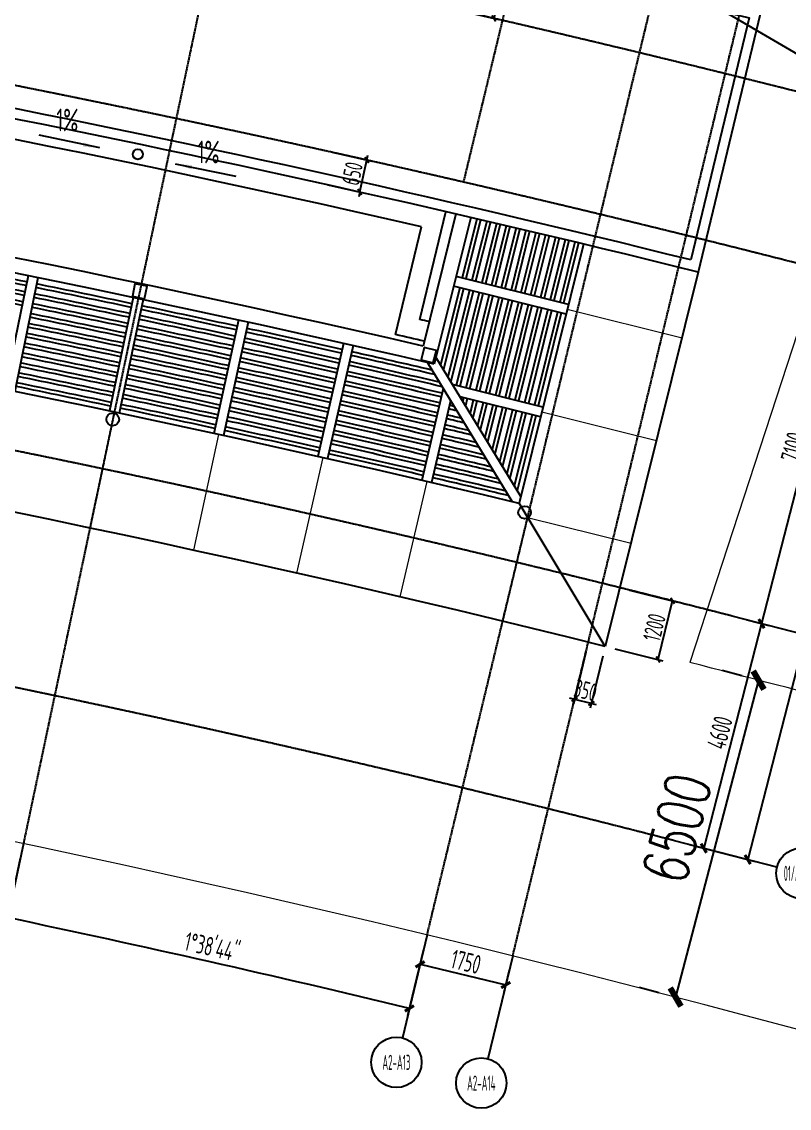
# Model space of a CAD drawing. Header units: millimetres. Extents: x 11677979 to 24947533, y -12764720 to -6308891.
# Drawn here: x 11837721 to 11852957, y -6419483 to -6397928 of the extents above; entities that cross this region are included whole.
import ezdxf
from ezdxf.enums import TextEntityAlignment as Align

# ---------------------------------------------------------------- set-up
doc = ezdxf.new("R2010")
doc.units = ezdxf.units.MM
doc.header["$LTSCALE"] = 10
doc.linetypes.add('A2-RG-AXIS$0$CENTER', pattern=[2, 1.25, -0.25, 0.25, -0.25])
doc.linetypes.add('A2-RG-AXIS$0$DOTE', pattern=[2.42, 2, -0.2, 0.02, -0.2])
for name, color, linetype in [('A2-RB-RF$0$$34$A-DIMS-100', 1, 'Continuous'), ('A2-RB-RF$0$A-DIMS-100', 1, 'Continuous'), ('A2-RG-AXIS$0$A-AXIS', 1, 'Continuous'), ('A2-RG-AXIS$0$A-DIMS-100', 1, 'Continuous'), ('A2-RG-AXIS$0$A-GRID', 1, 'A2-RG-AXIS$0$CENTER'), ('A2-RG-AXIS$0$A-SYMB', 4, 'Continuous'), ('A2-RI-RF$0$$0$AUDIT_D_120618114340-341', 1, 'Continuous'), ('A2-RI-RF$0$A-COLUMN', 9, 'Continuous'), ('A2-RI-RF$0$A-GLAZ', 140, 'Continuous'), ('A2-RI-RF$0$A-ROOF-DRAN', 175, 'Continuous'), ('A2-RI-RF$0$A-ROOF-EDGE', 2, 'Continuous'), ('A2-RI-RF$0$A-SYMB-AREA', 4, 'Continuous'), ('A2-RI-RF$0$A-SYMB-NAME', 4, 'Continuous'), ('A2-RI-RF$0$an-wall-prht', 2, 'Continuous')]:
    doc.layers.add(name, color=color, linetype=linetype)
doc.layers.add('A2-RI-RF$0$A-DETL-LLIN', color=3, linetype='Continuous', lineweight=5)
doc.layers.add('A2-RI-RF$0$A-DETL-MLIN', color=3, linetype='Continuous', lineweight=9)
doc.styles.add('A2-RB-RF$0$$0$XD2008', font='hzs.shx', dxfattribs={"width": 0.7, "bigfont": 'hztxt.shx'})
doc.styles.add('A2-RB-RF$0$XD2008', font='hzs.shx', dxfattribs={"width": 0.7, "bigfont": 'hztxt.shx'})
doc.styles.add('A2-RG-AXIS$0$ECADI', font='hzs.shx', dxfattribs={"width": 0.7, "bigfont": 'hztxt.shx'})
doc.styles.add('A2-RG-AXIS$0$XD2008', font='hzs.shx', dxfattribs={"width": 0.7, "bigfont": 'hztxt.shx'})
doc.styles.add('A2-RI-RF$0$_TCH_DIM_T3', font='SIMPLEX', dxfattribs={"width": 0.705882, "bigfont": 'GBCBIG'})
doc.styles.add('A2-RI-RF$0$ECADI', font='hzs.shx', dxfattribs={"width": 0.7, "bigfont": 'hztxt.shx'})
doc.dimstyles.new('A2-RB-RF$0$$0$XD100$0', dxfattribs={"dimscale": 100, "dimtxt": 3.5, "dimasz": 1, "dimexe": 1, "dimexo": 2, "dimgap": 0.5, "dimtad": 1, "dimdec": 0, "dimdsep": 46, "dimtxsty": 'A2-RB-RF$0$$0$XD2008', "dimblk1": 'A2-RB-RF$0$$20$_ArchTick', "dimblk2": 'A2-RB-RF$0$$20$_ArchTick', "dimsah": 1, "dimcen": 2.5, "dimclrt": 4, "dimaunit": 1, "dimadec": 0, "dimazin": 0, "dimtfac": 1, "dimtdec": 0, "dimtix": 1, "dimtmove": 2, "dimatfit": 3, "dimfxl": 0, "dimtolj": 1, "dimtzin": 0, "dimarcsym": 0})
doc.dimstyles.new('A2-RB-RF$0$XD100$0', dxfattribs={"dimscale": 100, "dimtxt": 3.5, "dimasz": 1, "dimexe": 1, "dimexo": 2, "dimgap": 0.5, "dimtad": 1, "dimdec": 0, "dimdsep": 46, "dimtxsty": 'A2-RB-RF$0$XD2008', "dimblk1": 'A2-RB-RF$0$_ArchTick', "dimblk2": 'A2-RB-RF$0$_ArchTick', "dimsah": 1, "dimcen": 2.5, "dimclrt": 4, "dimaunit": 1, "dimadec": 0, "dimazin": 0, "dimtfac": 1, "dimtdec": 0, "dimtix": 1, "dimtmove": 1, "dimatfit": 3, "dimfxl": 0, "dimtolj": 1, "dimtzin": 0, "dimarcsym": 0})
doc.dimstyles.new('A2-RG-AXIS$0$XD150', dxfattribs={"dimscale": 300, "dimtxt": 2.5, "dimasz": 1.5, "dimexe": 1, "dimexo": 2, "dimgap": 0.5, "dimtad": 1, "dimdec": 0, "dimdsep": 46, "dimtxsty": 'A2-RG-AXIS$0$XD2008', "dimcen": 2.5, "dimclrt": 4, "dimaunit": 1, "dimadec": 3, "dimazin": 0, "dimtfac": 1, "dimtdec": 0, "dimtmove": 2, "dimatfit": 3, "dimfxl": 0, "dimtolj": 1, "dimtzin": 0, "dimarcsym": 0})
doc.dimstyles.new('A2-RG-AXIS$0$XD150$0', dxfattribs={"dimscale": 150, "dimtxt": 2.5, "dimasz": 1, "dimexe": 1, "dimexo": 2, "dimgap": 0.5, "dimtad": 1, "dimdec": 0, "dimdsep": 46, "dimtxsty": 'A2-RG-AXIS$0$XD2008', "dimblk": 'A2-RG-AXIS$0$_ArchTick', "dimcen": 2.5, "dimclrt": 4, "dimaunit": 1, "dimadec": 0, "dimazin": 0, "dimtfac": 1, "dimtdec": 0, "dimtmove": 2, "dimatfit": 3, "dimfxl": 0, "dimtolj": 1, "dimtzin": 0, "dimarcsym": 0})
doc.dimstyles.new('A2-RI-RF$0$_TCH_ARCH&&300', dxfattribs={"dimtxt": 892.5, "dimasz": 300, "dimexe": 750, "dimexo": 900, "dimgap": 378.75, "dimtad": 1, "dimdec": 0, "dimzin": 0, "dimdsep": 46, "dimtxsty": 'A2-RI-RF$0$_TCH_DIM_T3', "dimblk": 'A2-RI-RF$0$_ArchTick', "dimcen": 0.09, "dimclrt": 4, "dimazin": 2, "dimtfac": 1, "dimtdec": 0, "dimtix": 1, "dimtmove": 2, "dimatfit": 3, "dimfxl": 0, "dimtolj": 1, "dimtzin": 0, "dimarcsym": 0})

# ---------------------------------------------------------------- blocks, each defined once
blk = doc.blocks.new('A2-RG-AXIS$0$_ArchTick')
at = {"color": 0, "linetype": 'ByBlock', "const_width": 0.4}
blk.add_lwpolyline([(-0.5, -0.5), (0.5, 0.5)], dxfattribs=at)
blk = doc.blocks.new('*D526')
at = {"layer": 'A2-RG-AXIS$0$A-DIMS-100', "color": 0, "lineweight": -2, "ltscale": 3, "transparency": 16777216}
for p, q in [((11853882, -6402918), (11854318, -6403030)), ((11854172, -6402992), (11852405, -6409869)), ((11852115, -6409794), (11852551, -6409906))]:
    blk.add_line(p, q, dxfattribs=at)
at = {"layer": 'Defpoints', "color": 0, "ltscale": 3, "transparency": 16777216}
for p in [(11853591, -6402843), (11851824, -6409720), (11852405, -6409869)]:
    blk.add_point(p, dxfattribs=at)
at = {"layer": 'A2-RG-AXIS$0$A-DIMS-100', "color": 0, "lineweight": -2, "ltscale": 3, "transparency": 16777216, "xscale": 150, "yscale": 150, "zscale": 150}
for p, rotation in [((11854172, -6402992), 75.589284638493), ((11852405, -6409869), 255.589284638493)]:
    blk.add_blockref('A2-RG-AXIS$0$_ArchTick', p, dxfattribs=dict(at, rotation=rotation))
at = {"layer": 'A2-RG-AXIS$0$A-DIMS-100', "color": 4, "ltscale": 3, "transparency": 16777216, "insert": (11853035, -6406365), "char_height": 375, "attachment_point": 5, "rotation": 75.5893, "style": 'A2-RG-AXIS$0$XD2008'}
blk.add_mtext('\\A1;7100', dxfattribs=at)
blk = doc.blocks.new('*D527')
at = {"layer": 'A2-RG-AXIS$0$A-DIMS-100', "color": 0, "lineweight": -2, "ltscale": 3, "transparency": 16777216}
for p, q in [((11852115, -6409794), (11852551, -6409906)), ((11852405, -6409869), (11851260, -6414324)), ((11850970, -6414249), (11851406, -6414361))]:
    blk.add_line(p, q, dxfattribs=at)
at = {"layer": 'Defpoints', "color": 0, "ltscale": 3, "transparency": 16777216}
for p in [(11851824, -6409720), (11850679, -6414175), (11851260, -6414324)]:
    blk.add_point(p, dxfattribs=at)
at = {"layer": 'A2-RG-AXIS$0$A-DIMS-100', "color": 0, "lineweight": -2, "ltscale": 3, "transparency": 16777216, "xscale": 150, "yscale": 150, "zscale": 150}
for p, rotation in [((11852405, -6409869), 75.589284638493), ((11851260, -6414324), 255.589284638493)]:
    blk.add_blockref('A2-RG-AXIS$0$_ArchTick', p, dxfattribs=dict(at, rotation=rotation))
at = {"layer": 'A2-RG-AXIS$0$A-DIMS-100', "color": 4, "ltscale": 3, "transparency": 16777216, "insert": (11851579, -6412031), "char_height": 375, "attachment_point": 5, "rotation": 75.5893, "style": 'A2-RG-AXIS$0$XD2008'}
blk.add_mtext('\\A1;4600', dxfattribs=at)
blk = doc.blocks.new('*D528')
at = {"layer": 'A2-RG-AXIS$0$A-DIMS-100', "color": 0, "lineweight": -2, "ltscale": 3, "transparency": 16777216}
for p, q in [((11859481, -6381125), (11860789, -6381461)), ((11860644, -6381424), (11852132, -6414548)), ((11850970, -6414249), (11852277, -6414585))]:
    blk.add_line(p, q, dxfattribs=at)
at = {"layer": 'Defpoints', "color": 0, "ltscale": 3, "transparency": 16777216}
for p in [(11859191, -6381051), (11850679, -6414175), (11852132, -6414548)]:
    blk.add_point(p, dxfattribs=at)
at = {"layer": 'A2-RG-AXIS$0$A-DIMS-100', "color": 0, "lineweight": -2, "ltscale": 3, "transparency": 16777216, "xscale": 150, "yscale": 150, "zscale": 150}
for p, rotation in [((11860644, -6381424), 75.58928466042394), ((11852132, -6414548), 255.589284660424)]:
    blk.add_blockref('A2-RG-AXIS$0$_ArchTick', p, dxfattribs=dict(at, rotation=rotation))
at = {"layer": 'A2-RG-AXIS$0$A-DIMS-100', "color": 4, "ltscale": 3, "transparency": 16777216, "insert": (11856134, -6397921), "char_height": 375, "attachment_point": 5, "rotation": 75.5893, "style": 'A2-RG-AXIS$0$XD2008'}
blk.add_mtext('\\A1;34200', dxfattribs=at)
blk = doc.blocks.new('A2-RG-AXIS$0$ECADI-TAG-GRID')
at = {"color": 13}
blk.add_circle((0, 0), 5, dxfattribs=at)
at = {"style": 'A2-RG-AXIS$0$ECADI', "width": 0.7}
blk.add_attdef('GRID', text='', height=5, dxfattribs=at).set_placement((0, 0), align=Align.MIDDLE)
blk = doc.blocks.new('*D541')
at = {"layer": 'A2-RG-AXIS$0$A-DIMS-100', "color": 0, "lineweight": -2, "ltscale": 3, "transparency": 16777216}
for p, q in [((11837693, -6414527), (11837414, -6415848)), ((11845698, -6416335), (11845382, -6417648))]:
    blk.add_line(p, q, dxfattribs=at)
blk.add_arc((11778731, -6694179), 284600, 76.44866, 78.09408, dxfattribs=at)
at = {"layer": 'Defpoints', "color": 0, "ltscale": 3, "transparency": 16777216}
for p in [(11837755, -6414233), (11845769, -6416044), (11842766, -6416876), (11778731, -6694179)]:
    blk.add_point(p, dxfattribs=at)
at = {"layer": 'A2-RG-AXIS$0$A-DIMS-100', "color": 0, "lineweight": -2, "ltscale": 3, "transparency": 16777216, "xscale": 150, "yscale": 150, "zscale": 150}
for p, rotation in [((11837445, -6415701), 168.0940787372952), ((11845417, -6417502), 346.4486599795539)]:
    blk.add_blockref('A2-RG-AXIS$0$_ArchTick', p, dxfattribs=dict(at, rotation=rotation))
at = {"layer": 'A2-RG-AXIS$0$A-DIMS-100', "color": 4, "ltscale": 3, "transparency": 16777216, "insert": (11841503, -6416282), "char_height": 375, "attachment_point": 5, "rotation": 347.2714, "style": 'A2-RG-AXIS$0$XD2008'}
blk.add_mtext('\\A1;1°38\'44"', dxfattribs=at)
blk = doc.blocks.new('*D543')
at = {"layer": 'A2-RG-AXIS$0$A-DIMS-100', "color": 0, "lineweight": -2, "ltscale": 3, "transparency": 16777216}
for p, q in [((11829639, -6412949), (11829398, -6414278)), ((11837693, -6414527), (11837414, -6415848))]:
    blk.add_line(p, q, dxfattribs=at)
blk.add_arc((11778731, -6694179), 284600, 78.09408, 79.7395, dxfattribs=at)
at = {"layer": 'Defpoints', "color": 0, "ltscale": 3, "transparency": 16777216}
for p in [(11829692, -6412654), (11837755, -6414233), (11834777, -6415152), (11778731, -6694179)]:
    blk.add_point(p, dxfattribs=at)
at = {"layer": 'A2-RG-AXIS$0$A-DIMS-100', "color": 0, "lineweight": -2, "ltscale": 3, "transparency": 16777216, "xscale": 150, "yscale": 150, "zscale": 150}
for p, rotation in [((11829425, -6414130), 169.7394974973187), ((11837445, -6415701), 348.094078737238)]:
    blk.add_blockref('A2-RG-AXIS$0$_ArchTick', p, dxfattribs=dict(at, rotation=rotation))
at = {"layer": 'A2-RG-AXIS$0$A-DIMS-100', "color": 4, "ltscale": 3, "transparency": 16777216, "insert": (11833498, -6414594), "char_height": 375, "attachment_point": 5, "rotation": 348.9168, "style": 'A2-RG-AXIS$0$XD2008'}
blk.add_mtext('\\A1;1°38\'44"', dxfattribs=at)
blk = doc.blocks.new('*D503')
at = {"layer": 'A2-RG-AXIS$0$A-DIMS-100', "color": 0, "lineweight": -2, "ltscale": 3, "transparency": 16777216}
for p, q in [((11845698, -6416335), (11845593, -6416773)), ((11845628, -6416627), (11847329, -6417037)), ((11847400, -6416745), (11847294, -6417183))]:
    blk.add_line(p, q, dxfattribs=at)
at = {"layer": 'Defpoints', "color": 0, "ltscale": 3, "transparency": 16777216}
for p in [(11845769, -6416044), (11847470, -6416454), (11847329, -6417037)]:
    blk.add_point(p, dxfattribs=at)
at = {"layer": 'A2-RG-AXIS$0$A-DIMS-100', "color": 0, "lineweight": -2, "ltscale": 3, "transparency": 16777216, "xscale": 150, "yscale": 150, "zscale": 150}
for p, rotation in [((11845628, -6416627), 166.4486630936244), ((11847329, -6417037), 346.4486630936244)]:
    blk.add_blockref('A2-RG-AXIS$0$_ArchTick', p, dxfattribs=dict(at, rotation=rotation))
at = {"layer": 'A2-RG-AXIS$0$A-DIMS-100', "color": 4, "ltscale": 3, "transparency": 16777216, "insert": (11846540, -6416577), "char_height": 375, "attachment_point": 5, "rotation": 346.4487, "style": 'A2-RG-AXIS$0$XD2008'}
blk.add_mtext('\\A1;1750', dxfattribs=at)
blk = doc.blocks.new('A2-RI-RF$0$_ArchTick')
at = {"color": 0, "linetype": 'ByBlock', "const_width": 0.4}
blk.add_lwpolyline([(-0.5, -0.5), (0.5, 0.5)], dxfattribs=at)
blk = doc.blocks.new('*D587')
at = {"layer": 'A2-RI-RF$0$A-DETL-LLIN', "color": 0, "lineweight": -2, "transparency": 16777216}
for p, q in [((11852016, -6410903), (11851623, -6410800)), ((11852348, -6410991), (11850701, -6417278)), ((11850368, -6417191), (11849975, -6417088))]:
    blk.add_line(p, q, dxfattribs=at)
at = {"layer": 'Defpoints', "color": 0, "transparency": 16777216}
for p in [(11852886, -6411131), (11850701, -6417278), (11851239, -6417419)]:
    blk.add_point(p, dxfattribs=at)
at = {"layer": 'A2-RI-RF$0$A-DETL-LLIN', "color": 0, "lineweight": -2, "transparency": 16777216, "xscale": 300, "yscale": 300, "zscale": 300}
for p, rotation in [((11852348, -6410991), 75.31906216438233), ((11850701, -6417278), 255.3190621643823)]:
    blk.add_blockref('A2-RI-RF$0$_ArchTick', p, dxfattribs=dict(at, rotation=rotation))
at = {"layer": 'A2-RI-RF$0$A-DETL-LLIN', "color": 4, "transparency": 16777216, "insert": (11850726, -6413925), "char_height": 892.5, "attachment_point": 5, "rotation": 75.3191, "style": 'A2-RI-RF$0$_TCH_DIM_T3'}
blk.add_mtext('\\A1;6500', dxfattribs=at)
blk = doc.blocks.new('A2-RI-RF$0$5erhfh')
at = {"layer": 'A2-RI-RF$0$A-SYMB-AREA', "style": 'A2-RI-RF$0$ECADI', "width": 0.7}
blk.add_attdef('340M2', text='', height=2.5, dxfattribs=at).set_placement((0, 1.25), align=Align.MIDDLE_LEFT)
at = {"layer": 'A2-RI-RF$0$A-SYMB-NAME', "style": 'A2-RI-RF$0$ECADI', "width": 0.7}
blk.add_attdef('CHINESENAME', (-12.29, 3.09), '', height=4.5, dxfattribs=at)
blk = doc.blocks.new('A2-RI-RF$0$5urthfgh')
at = {"layer": 'A2-RI-RF$0$A-COLUMN'}
for points in [[(87375, -8270), (87427, -8025), (87182, -7974), (87131, -8218)], [(93105, -9542), (93165, -9299), (92922, -9239), (92862, -9481)]]:
    blk.add_lwpolyline(points, close=True, dxfattribs=at)
for centre in [(86742, -10666), (94916, -12511)]:
    blk.add_circle(centre, 125, dxfattribs=at)
at = {"layer": 'A2-RI-RF$0$A-DETL-MLIN'}
for p, q in [((95764, -8480), (98045, -9047)), ((86773, -10519), (86288, -12819)), ((95258, -10518), (97538, -11085)), ((88843, -10963), (88342, -13259)), ((90909, -11422), (90392, -13714)), ((92973, -11896), (92438, -14185)), ((94977, -12612), (94482, -14669)), ((94977, -12612), (97032, -13123))]:
    blk.add_line(p, q, dxfattribs=at)
at = {"layer": 'A2-RI-RF$0$A-GLAZ'}
for p, q in [((93969, -6686), (93678, -7858)), ((94042, -6703), (93751, -7876)), ((94164, -6731), (93872, -7906)), ((94237, -6748), (93945, -7925)), ((94359, -6777), (94066, -7955)), ((94432, -6794), (94139, -7973)), ((94554, -6823), (94260, -8003)), ((94627, -6840), (94333, -8021)), ((94748, -6868), (94454, -8051)), ((94821, -6886), (94527, -8069)), ((94943, -6914), (94648, -8100)), ((95016, -6932), (94721, -8118)), ((95138, -6960), (94842, -8148)), ((95211, -6978), (94915, -8166)), ((95332, -7006), (95036, -8196)), ((95405, -7024), (95109, -8214)), ((95527, -7053), (95231, -8244)), ((95600, -7070), (95303, -8262)), ((95721, -7099), (95425, -8293)), ((95794, -7117), (95497, -8311)), ((95916, -7146), (95619, -8341)), ((95989, -7163), (95692, -8359)), ((93630, -8052), (93249, -9583)), ((93702, -8070), (93304, -9673)), ((93824, -8101), (93395, -9824)), ((93896, -8119), (93450, -9914)), ((94018, -8149), (93559, -9993)), ((94091, -8167), (93632, -10011)), ((94212, -8197), (93753, -10041)), ((94285, -8215), (93826, -10059)), ((94406, -8245), (93947, -10089)), ((94479, -8263), (94020, -10107)), ((94600, -8294), (94142, -10137)), ((94673, -8312), (94214, -10156)), ((94794, -8342), (94336, -10186)), ((94867, -8360), (94408, -10204)), ((94988, -8390), (94530, -10234)), ((95061, -8408), (94603, -10252)), ((95182, -8438), (94724, -10282)), ((95255, -8456), (94797, -10300)), ((95376, -8487), (94918, -10330)), ((95449, -8505), (94991, -10349)), ((95570, -8535), (95112, -10379)), ((95643, -8553), (95185, -10397)), ((93705, -10235), (93688, -10304)), ((93778, -10253), (93743, -10394)), ((93899, -10283), (93834, -10544)), ((93972, -10301), (93889, -10634)), ((94093, -10332), (93981, -10784)), ((94166, -10350), (94036, -10874)), ((94287, -10380), (94127, -11024)), ((94360, -10398), (94182, -11114)), ((94481, -10428), (94274, -11264)), ((94554, -10446), (94329, -11354)), ((94676, -10476), (94420, -11504)), ((94748, -10494), (94475, -11594)), ((94870, -10525), (94566, -11744)), ((94942, -10543), (94621, -11834)), ((95064, -10573), (94713, -11984)), ((95137, -10591), (94768, -12074))]:
    blk.add_line(p, q, dxfattribs=at)
for radius, start, end in [(296825, 78.52474, 78.89749), (296950, 78.52473, 78.8975), (297025, 78.52473, 78.8975), (296625, 78.52475, 78.89747), (296750, 78.52474, 78.89748), (296550, 78.52476, 78.89747), (296825, 78.11338, 78.48613), (296950, 78.11338, 78.48614), (297025, 78.11337, 78.48615), (296625, 78.1134, 78.48612), (296750, 78.11339, 78.48613), (296425, 78.11341, 78.48611), (296550, 78.1134, 78.48611), (296825, 77.70203, 78.07478), (296950, 77.70202, 78.07479), (297025, 77.70202, 78.07479), (296150, 78.11343, 78.48609), (296225, 78.11342, 78.48609), (296350, 78.11341, 78.4861), (296625, 77.70204, 78.07476), (296750, 77.70203, 78.07477), (295950, 78.11344, 78.48608), (296025, 78.11344, 78.48608), (296425, 77.70205, 78.07475), (296550, 77.70205, 78.07476), (296950, 77.29067, 77.66343), (297025, 77.29066, 77.66344), (295750, 78.11345, 78.48606), (295825, 78.11345, 78.48607), (296150, 77.70207, 78.07473), (296225, 77.70207, 78.07474), (296350, 77.70206, 78.07475), (296625, 77.29069, 77.66341), (296750, 77.29068, 77.66342), (296825, 77.29067, 77.66342), (295550, 78.11347, 78.48605), (295625, 78.11346, 78.48605), (295950, 77.70209, 78.07472), (296025, 77.70208, 78.07473), (296425, 77.2907, 77.6634), (296550, 77.29069, 77.6634), (296950, 76.92289, 77.25208), (297025, 76.93708, 77.25208), (295350, 78.11348, 78.48604), (295425, 78.11348, 78.48604), (295750, 77.7021, 78.07471), (295825, 77.70209, 78.07471), (296225, 77.29071, 77.66338), (296350, 77.29071, 77.66339), (296750, 76.88499, 77.25206), (296825, 76.89921, 77.25207), (295150, 78.11349, 78.48602), (295225, 78.11349, 78.48603), (295550, 77.70211, 78.07469), (295625, 77.70211, 78.0747), (295950, 77.29073, 77.66337), (296025, 77.29073, 77.66337), (296150, 77.29072, 77.66338), (296425, 76.87935, 77.25204), (296550, 76.87934, 77.25205), (296625, 76.87933, 77.25206), (294950, 78.11351, 78.48601), (295025, 78.1135, 78.48602), (295350, 77.70213, 78.07468), (295425, 77.70212, 78.07469), (295750, 77.29074, 77.66335), (295825, 77.29074, 77.66336), (296225, 76.87936, 77.25203), (296350, 76.87935, 77.25204), (295150, 77.70214, 78.07467), (295225, 77.70213, 78.07467), (295550, 77.29076, 77.66334), (295625, 77.29075, 77.66334), (296025, 76.87937, 77.25202), (296150, 76.87936, 77.25202), (294950, 77.70215, 78.07466), (295025, 77.70215, 78.07466), (295350, 77.29077, 77.66333), (295425, 77.29077, 77.66333), (295825, 76.87938, 77.252), (295950, 76.87938, 77.25201), (296350, 76.80896, 76.84068), (296425, 76.82324, 76.84069), (295150, 77.29078, 77.66331), (295225, 77.29078, 77.66332), (295550, 76.8794, 77.25199), (295625, 76.8794, 77.25199), (295750, 76.87939, 77.252), (296025, 76.74696, 76.84066), (296150, 76.77083, 76.84067), (296225, 76.78514, 76.84067), (294950, 77.2908, 77.6633), (295025, 77.29079, 77.66331), (295350, 76.87942, 77.25197), (295425, 76.87941, 77.25198), (295825, 76.7087, 76.84065), (295950, 76.73262, 76.84066), (295150, 76.87943, 77.25196), (295225, 76.87942, 77.25196), (295625, 76.67037, 76.84064), (295750, 76.69434, 76.84064), (294950, 76.87944, 77.25195), (295025, 76.87944, 77.25195), (295425, 76.63196, 76.84062), (295550, 76.65598, 76.84063), (295150, 76.57902, 76.8406), (295225, 76.59348, 76.84061), (295350, 76.61754, 76.84062), (294950, 76.54043, 76.84059), (295025, 76.55491, 76.8406)]:
    blk.add_arc((25944, -299026), radius, start, end, dxfattribs=at)
at = {"layer": 'A2-RI-RF$0$an-wall-prht'}
for p, q in [((93555, -6590), (92904, -9211)), ((93848, -6658), (93123, -9570)), ((96086, -7187), (94807, -12330)), ((98361, -7744), (96515, -15167)), ((85061, -7816), (84602, -10070)), ((85257, -7856), (84798, -10110)), ((95789, -8383), (93557, -7828)), ((95740, -8577), (93508, -8022)), ((87150, -8248), (86675, -10498)), ((87346, -8289), (86871, -10540)), ((89236, -8695), (88745, -10942)), ((89431, -8738), (88941, -10985)), ((91319, -9157), (90812, -11400)), ((91514, -9201), (91007, -11444)), ((94841, -12194), (93157, -9433)), ((94670, -12297), (92987, -9538)), ((93300, -10052), (92875, -11873)), ((95282, -10421), (93488, -9975)), ((93449, -10296), (93070, -11919)), ((95234, -10615), (93636, -10218)), ((96515, -15167), (94807, -12330))]:
    blk.add_line(p, q, dxfattribs=at)
for centre, radius, start, end in [((25944, -299026), 297450, 76.99055, 94.00515), ((25943, -299026), 297150, 76.9335, 94.06187), ((25944, -299026), 294850, 76.49368, 94.50202), ((25944, -299026), 292500, 76.03854, 94.95868)]:
    blk.add_arc(centre, radius, start, end, dxfattribs=at)
blk = doc.blocks.new('A2-RB-RF$0$$20$_ArchTick')
at = {"color": 0, "linetype": 'ByBlock', "const_width": 0.4}
blk.add_lwpolyline([(-0.5, -0.5), (0.5, 0.5)], dxfattribs=at)
blk = doc.blocks.new('*D709')
at = {"layer": 'A2-RB-RF$0$$34$A-DIMS-100', "color": 0, "lineweight": -2, "ltscale": 3, "transparency": 16777216}
for p, q in [((11843940, -6400532), (11844669, -6400693)), ((11844572, -6400672), (11844593, -6400574)), ((11844431, -6401306), (11844572, -6400672)), ((11843800, -6401167), (11844529, -6401328)), ((11844431, -6401306), (11844410, -6401404))]:
    blk.add_line(p, q, dxfattribs=at)
at = {"layer": 'Defpoints', "color": 0, "ltscale": 3, "transparency": 16777216}
for p in [(11843745, -6400489), (11844572, -6400672), (11843604, -6401123)]:
    blk.add_point(p, dxfattribs=at)
at = {"layer": 'A2-RB-RF$0$$34$A-DIMS-100', "color": 0, "lineweight": -2, "ltscale": 3, "transparency": 16777216, "xscale": 100, "yscale": 100, "zscale": 100}
for p, rotation in [((11844572, -6400672), 257.5177118238752), ((11844431, -6401306), 77.5177118238752)]:
    blk.add_blockref('A2-RB-RF$0$$20$_ArchTick', p, dxfattribs=dict(at, rotation=rotation))
at = {"layer": 'A2-RB-RF$0$$34$A-DIMS-100', "color": 4, "ltscale": 3, "transparency": 16777216, "insert": (11844282, -6400940), "char_height": 350, "attachment_point": 5, "rotation": 77.5177, "style": 'A2-RB-RF$0$$0$XD2008'}
blk.add_mtext('\\A1;650', dxfattribs=at)
blk = doc.blocks.new('A2-RB-RF$0$_ArchTick')
at = {"color": 0, "linetype": 'ByBlock', "const_width": 0.4}
blk.add_lwpolyline([(-0.5, -0.5), (0.5, 0.5)], dxfattribs=at)
blk = doc.blocks.new('*D728')
at = {"layer": 'A2-RB-RF$0$A-DIMS-100', "color": 0, "lineweight": -2, "transparency": 16777216}
for p, q in [((11849785, -6409203), (11850738, -6409440)), ((11850352, -6410580), (11850641, -6409416)), ((11849496, -6410367), (11850449, -6410604))]:
    blk.add_line(p, q, dxfattribs=at)
at = {"layer": 'Defpoints', "color": 0, "transparency": 16777216}
for p in [(11849591, -6409155), (11850641, -6409416), (11849302, -6410319)]:
    blk.add_point(p, dxfattribs=at)
at = {"layer": 'A2-RB-RF$0$A-DIMS-100', "color": 0, "lineweight": -2, "transparency": 16777216, "xscale": 100, "yscale": 100, "zscale": 100}
for p, rotation in [((11850641, -6409416), 76.03856954027914), ((11850352, -6410580), 256.0385695402792)]:
    blk.add_blockref('A2-RB-RF$0$_ArchTick', p, dxfattribs=dict(at, rotation=rotation))
at = {"layer": 'A2-RB-RF$0$A-DIMS-100', "color": 4, "transparency": 16777216, "insert": (11850278, -6409944), "char_height": 350, "attachment_point": 5, "rotation": 76.0386, "style": 'A2-RB-RF$0$XD2008'}
blk.add_mtext('\\A1;1200', dxfattribs=at)
blk = doc.blocks.new('*D729')
at = {"layer": 'A2-RB-RF$0$A-DIMS-100', "color": 0, "lineweight": -2, "transparency": 16777216}
for p, q in [((11848921, -6410433), (11848672, -6411468)), ((11849255, -6410514), (11849006, -6411548)), ((11848695, -6411371), (11848598, -6411347)), ((11849029, -6411451), (11848695, -6411371)), ((11849029, -6411451), (11849126, -6411475))]:
    blk.add_line(p, q, dxfattribs=at)
at = {"layer": 'Defpoints', "color": 0, "transparency": 16777216}
for p in [(11848968, -6410239), (11849302, -6410319), (11848695, -6411371)]:
    blk.add_point(p, dxfattribs=at)
at = {"layer": 'A2-RB-RF$0$A-DIMS-100', "color": 0, "lineweight": -2, "transparency": 16777216, "xscale": 100, "yscale": 100, "zscale": 100}
for p, rotation in [((11848695, -6411371), 346.448663093599), ((11849029, -6411451), 166.448663093599)]:
    blk.add_blockref('A2-RB-RF$0$_ArchTick', p, dxfattribs=dict(at, rotation=rotation))
at = {"layer": 'A2-RB-RF$0$A-DIMS-100', "color": 4, "transparency": 16777216, "insert": (11848915, -6411192), "char_height": 350, "attachment_point": 5, "rotation": 346.4487, "style": 'A2-RB-RF$0$XD2008'}
blk.add_mtext('\\A1;350', dxfattribs=at)
blk = doc.blocks.new('*D637')
at = {"layer": 'A2-RB-RF$0$A-DIMS-100', "color": 0, "lineweight": -2, "transparency": 16777216}
for p, q in [((11846962, -6396387), (11847507, -6396513)), ((11847410, -6396490), (11847093, -6397863)), ((11846646, -6397760), (11847191, -6397885))]:
    blk.add_line(p, q, dxfattribs=at)
at = {"layer": 'Defpoints', "color": 0, "transparency": 16777216}
for p in [(11846767, -6396342), (11846451, -6397715), (11847093, -6397863)]:
    blk.add_point(p, dxfattribs=at)
at = {"layer": 'A2-RB-RF$0$A-DIMS-100', "color": 0, "lineweight": -2, "transparency": 16777216, "xscale": 100, "yscale": 100, "zscale": 100}
for p, rotation in [((11847410, -6396490), 77.02381510894094), ((11847093, -6397863), 257.023815108941)]:
    blk.add_blockref('A2-RB-RF$0$_ArchTick', p, dxfattribs=dict(at, rotation=rotation))
at = {"layer": 'A2-RB-RF$0$A-DIMS-100', "color": 4, "transparency": 16777216, "insert": (11847032, -6397126), "char_height": 350, "attachment_point": 5, "rotation": 77.0238, "style": 'A2-RB-RF$0$XD2008'}
blk.add_mtext('\\A1;1400', dxfattribs=at)
blk = doc.blocks.new('A2-RG-AXIS')
at = {"layer": 'A2-RG-AXIS$0$A-AXIS', "ltscale": 3}
for p, q in [((11853858.1, -6410242.1), (11851824.1, -6409719.5)), ((11837754.6, -6414233.4), (11837321.4, -6416288.2)), ((11852713.3, -6414697.4), (11850679.3, -6414174.8)), ((11845768.7, -6416043.6), (11845276.6, -6418085.2)), ((11847468.7, -6416458.9), (11846976.6, -6418500.4))]:
    blk.add_line(p, q, dxfattribs=at)
at = {"layer": 'A2-RG-AXIS$0$A-GRID', "linetype": 'A2-RG-AXIS$0$DOTE'}
for p, q in [((11846048.1, -6374898.2), (11837754.6, -6414233.4)), ((11852463.3, -6376318.4), (11846488, -6401109.5)), ((11845769.4, -6416040.8), (11855178.4, -6377003.5)), ((11847468.7, -6416458.9), (11856889.5, -6377372.8))]:
    blk.add_line(p, q, dxfattribs=at)
for radius, start, end in [(304100, 75.589285, 95.407644), (300800, 75.589285, 95.407644), (293700, 75.589281, 95.407645), (289100, 75.589281, 95.407645)]:
    blk.add_arc((11778730.7, -6694178.7), radius, start, end, dxfattribs=at)
at = {"layer": 'A2-RG-AXIS$0$A-SYMB'}
ref = blk.add_blockref('A2-RG-AXIS$0$ECADI-TAG-GRID', (11853197.5, -6414821.8), dxfattribs=dict(at, xscale=99.99999999939791, yscale=99.99999999939791, zscale=99.99999999939791))
ref.add_attrib('GRID', '01/A2-AA', dxfattribs={"layer": '0', "height": 300, "style": 'A2-RG-AXIS$0$ECADI', "width": 0.4}).set_placement((11853197.5, -6414821.8), align=Align.MIDDLE)
ref = blk.add_blockref('A2-RG-AXIS$0$ECADI-TAG-GRID', (11845159.4, -6418571.2), dxfattribs=dict(at, xscale=100, yscale=100, zscale=100))
ref.add_attrib('GRID', 'A2-A13', dxfattribs={"layer": '0', "extrusion": (0, 0, -1), "height": 300, "style": 'A2-RG-AXIS$0$ECADI', "text_generation_flag": 2, "width": 0.5}).set_placement((-11845159.4, -6418571.2), align=Align.MIDDLE)
ref = blk.add_blockref('A2-RG-AXIS$0$ECADI-TAG-GRID', (11846844, -6418982.7), dxfattribs=dict(at, xscale=100, yscale=100, zscale=100))
ref.add_attrib('GRID', 'A2-A14', dxfattribs={"layer": '0', "extrusion": (0, 0, -1), "height": 300, "style": 'A2-RG-AXIS$0$ECADI', "text_generation_flag": 2, "width": 0.5}).set_placement((-11846844, -6418982.7), align=Align.MIDDLE)
at = {"layer": 'A2-RG-AXIS$0$A-DIMS-100', "ltscale": 3}
for p1, p2, distance, picture, middle in [((11859190.7, -6381050.8), (11850679.3, -6414174.8), 1500, '*D528', (11856133.6, -6397920.8)), ((11845768.7, -6416043.6), (11847469.9, -6416453.7), -600, '*D503', (11846540.2, -6416576.7))]:
    dim = blk.add_aligned_dim(p1=p1, p2=p2, distance=distance, dimstyle='A2-RG-AXIS$0$XD150$0', dxfattribs=at)
    dim.commit()
    dim.dimension.update_dxf_attribs({"geometry": picture, "text_midpoint": middle})
for base, p1, p2, picture, middle in [((11852405.3, -6409868.8), (11853591.1, -6402842.9), (11851824.1, -6409719.5), '*D526', (11853034.5, -6406365.2)), ((11851260.4, -6414324.1), (11851824.1, -6409719.5), (11850679.3, -6414174.8), '*D527', (11851578.6, -6412031.1))]:
    dim = blk.add_linear_dim(base=base, p1=p1, p2=p2, angle=75.58928, dimstyle='A2-RG-AXIS$0$XD150$0', dxfattribs=at)
    dim.commit()
    dim.dimension.update_dxf_attribs({"geometry": picture, "text_midpoint": middle})
for base, p1, p2, picture, middle in [((11834776.8, -6415151.8), (11837754.6, -6414233.4), (11829692, -6412654), '*D543', (11833497.9, -6414594.1)), ((11842765.6, -6416876.2), (11845768.7, -6416043.6), (11837754.6, -6414233.4), '*D541', (11841503.4, -6416282))]:
    dim = blk.add_angular_dim_3p(base=base, center=(11778730.7, -6694178.7), p1=p1, p2=p2, dimstyle='A2-RG-AXIS$0$XD150', override={"dimscale": 150, "dimasz": 1, "dimblk": 'A2-RG-AXIS$0$_ArchTick', "dimadec": 4}, dxfattribs=at)
    dim.commit()
    dim.dimension.update_dxf_attribs({"geometry": picture, "text_midpoint": middle})
blk = doc.blocks.new('A2-RI-RF')
at = {"layer": 'A2-RI-RF$0$$0$AUDIT_D_120618114340-341'}
for p, q in [((11839270.3, -6400432.7), (11838069.3, -6400179.4)), ((11840768.7, -6400745.5), (11841970.7, -6400993.9))]:
    blk.add_line(p, q, dxfattribs=at)
at = {"layer": 'A2-RI-RF$0$$0$AUDIT_D_120618114340-341', "extrusion": (0, 0, -1)}
for points in [[(-11838935.9, -6400407.2), (-11838952.7, -6400324.7), (-11839274.2, -6400433.4)], [(-11841085.4, -6400855.9), (-11841102.9, -6400773.6), (-11840764.8, -6400744.6)]]:
    blk.add_solid(points, dxfattribs=at)
at = {"layer": 'A2-RI-RF$0$A-DETL-LLIN'}
blk.add_line((11866174.7, -6364039.6), (11850985.3, -6410640.3), dxfattribs=at)
for radius, start, end in [(286100, 74.628938, 96.367991), (292600, 74.316596, 75.703497)]:
    blk.add_arc((11778730.7, -6694178.7), radius, start, end, dxfattribs=at)
at = {"layer": 'A2-RI-RF$0$A-ROOF-DRAN'}
blk.add_line((11845141.7, -6404134.6), (11845657.2, -6401995.7), dxfattribs=at)
blk.add_circle((11840025.9, -6400558.4), 100, dxfattribs=at)
for radius, start, end in [(299750, 77.098571, 93.898358), (297550, 76.990263, 77.103376)]:
    blk.add_arc((11778730.7, -6694178.7), radius, start, end, dxfattribs=at)
at = {"layer": 'A2-RI-RF$0$A-ROOF-EDGE'}
for p, q in [((11855142.9, -6386319.9), (11851147.7, -6402895.7)), ((11845625.3, -6403835.3), (11846140.8, -6401696.4))]:
    blk.add_line(p, q, dxfattribs=at)
blk.add_lwpolyline([(11845459.8, -6392572.3), (11844625.5, -6396033.9), (11852158.2, -6397849.5), (11851000.4, -6402653.1)], dxfattribs=at)
for radius, start, end in [(300150, 76.038533, 82.066759), (300350, 76.07696, 82.028597), (297950, 76.988983, 77.025573)]:
    blk.add_arc((11778730.7, -6694178.7), radius, start, end, dxfattribs=at)
at = {"layer": 'Defpoints', "color": 3}
blk.add_line((11848210.4, -6395698.6), (11871862.5, -6409546), dxfattribs=at)
blk.add_blockref('A2-RI-RF$0$5urthfgh', (11752786.6, -6395152.1))
ref = blk.add_blockref('A2-RI-RF$0$5erhfh', (11838940.4, -6400455.6), dxfattribs=dict(xscale=99.99999999968374, yscale=99.99999999968374, zscale=99.99999999968374, rotation=359.5617199320547))
ref.add_attrib('CHINESENAME', '1%%%', (11838407.9, -6400101.2), dxfattribs={"layer": 'A2-RI-RF$0$A-SYMB-NAME', "height": 450, "rotation": 359.56172, "style": 'A2-RI-RF$0$ECADI', "width": 0.7})
ref = blk.add_blockref('A2-RI-RF$0$5erhfh', (11841744, -6401089.5), dxfattribs=dict(xscale=99.99999999968374, yscale=99.99999999968374, zscale=99.99999999968374, rotation=359.5617199320547))
ref.add_attrib('CHINESENAME', '1%%%', (11841211.5, -6400735.2), dxfattribs={"layer": 'A2-RI-RF$0$A-SYMB-NAME', "height": 450, "rotation": 359.56172, "style": 'A2-RI-RF$0$ECADI', "width": 0.7})
at = {"layer": 'A2-RI-RF$0$A-DETL-LLIN'}
blk.add_blockref('A2-RG-AXIS', (0, 0), dxfattribs=at)
dim = blk.add_aligned_dim(p1=(11852886.1, -6411131.5), p2=(11851238.8, -6417419.3), distance=-556.1, dimstyle='A2-RI-RF$0$_TCH_ARCH&&300', dxfattribs=at)
dim.commit()
dim.dimension.update_dxf_attribs({"geometry": '*D587', "text_midpoint": (11850726.4, -6413925.4)})
blk = doc.blocks.new('A2-RB-RF')
at = {"layer": 'A2-RB-RF$0$$34$A-DIMS-100', "ltscale": 3}
dim = blk.add_aligned_dim(p1=(11843604.5, -6401123.4), p2=(11843745, -6400488.8), distance=-846.8, dimstyle='A2-RB-RF$0$$0$XD100$0', dxfattribs=at)
dim.commit()
dim.dimension.update_dxf_attribs({"geometry": '*D709', "text_midpoint": (11844281.8, -6400940.5)})
at = {"layer": 'A2-RB-RF$0$A-DIMS-100'}
for p1, p2, distance, text, picture, middle in [((11846767.5, -6396342.1), (11846451.1, -6397715), 659.1, '1400', '*D637', (11847032.3, -6397126)), ((11849301.9, -6410319.1), (11849591.3, -6409155.1), -1081.7, '1200', '*D728', (11850278, -6409943.8)), ((11849301.9, -6410319.1), (11848967.9, -6410238.6), 1164.5, '350', '*D729', (11848914.8, -6411192.3))]:
    dim = blk.add_aligned_dim(p1=p1, p2=p2, distance=distance, text=text, dimstyle='A2-RB-RF$0$XD100$0', dxfattribs=at)
    dim.commit()
    dim.dimension.update_dxf_attribs({"geometry": picture, "text_midpoint": middle})

msp = doc.modelspace()

# ---------------------------------------------------------------- block references
for name in ['A2-RI-RF', 'A2-RG-AXIS', 'A2-RB-RF']:
    msp.add_blockref(name, (0, 0))

doc.saveas('drawing.dxf')
